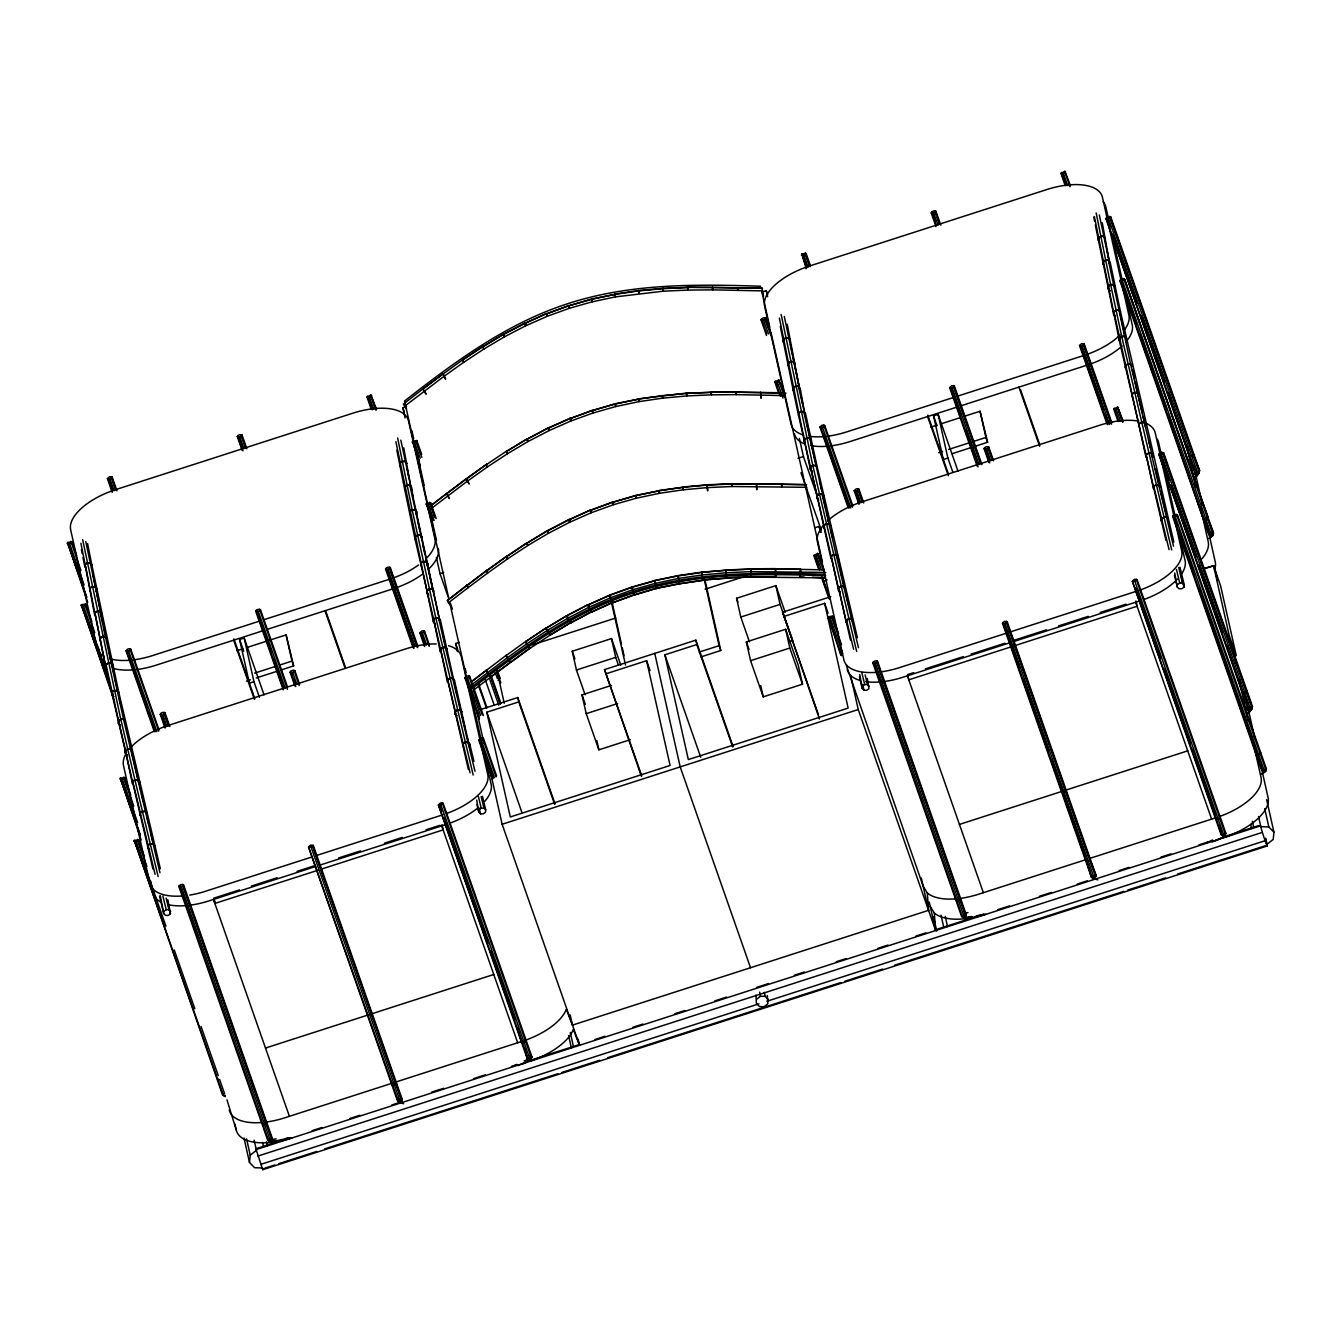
<?xml version="1.0" encoding="UTF-8"?>
<svg xmlns="http://www.w3.org/2000/svg" width="1341" height="1341" viewBox="0 0 1341 1341"><rect width="100%" height="100%" fill="white"/><g stroke="black" fill="none" stroke-linecap="round" stroke-linejoin="round"><path stroke-width="1.5" d="M762.627 294.182L762.124 288.097L687.413 287.309L712.473 287.343L712.725 289.857L762.744 290.88M806.645 490.605L806.142 484.537L731.432 483.732L756.492 483.766L756.743 489.582L756.492 483.766M568.97 305.765L591.498 299.043L592.119 301.826L569.59 308.229L568.97 305.765L591.482 299.361M592.437 410.53L614.983 403.809L615.603 406.591L593.074 412.994L592.437 410.53L614.966 404.127M612.988 502.188L635.517 495.483L636.154 498.249L613.625 504.652L612.988 502.188L635.517 495.784M634.259 594.951L656.788 588.246L634.259 594.951L632.08 586.989L654.609 580.603L655.246 582.614L654.827 580.536L677.892 575.658L679.619 583.721L656.47 588.313L679.619 583.721M656.788 588.548L654.609 580.603M712.473 287.343L712.809 289.857L688.034 290.075L687.296 287.309L662.907 288.399L662.772 290.544L662.756 288.399L638.752 290.578L614.999 294.065L615.62 296.847L663.376 291.181L662.756 288.399M706.925 484.822L706.791 486.967L706.774 484.839L682.77 487.018L683.39 489.783L707.394 487.604L707.679 490.89L706.925 484.822L731.314 483.732L731.935 486.515L707.545 487.604M726.621 578.155L726.001 569.942L750.709 569.12L751.01 577.066L726.302 577.887L740.534 577.267M80.879 543.222L105.771 667.248L152.924 869.018M160.333 868.7L118.813 692.509L91.825 564.93L90.031 563.002L87.249 562.851L85.12 564.595L84.885 567.159L82.958 557.454M411.385 489.783L403.758 447.877M1107.096 250.784L1109.895 264.663L1102.268 222.757M103.056 623.582L85.79 541.63M799.923 390.684L787.251 324.287M1109.895 264.663L1099.318 214.996M101.413 615.77L101.665 613.223L99.871 611.328L97.105 611.178L94.96 612.904L94.725 615.469L85.12 564.595M799.923 390.65L784.301 316.526M805.27 416.045L800.175 388.119L798.381 386.225L795.599 386.074L793.47 387.784L793.235 390.348L798.582 415.727L850.496 640.043M1094.407 216.588L1119.299 340.614L1165.983 540.457M159.981 872.79L123.54 719.329L99.871 611.328L97.105 611.211L94.96 612.921L105.771 667.248L106.04 664.734L108.168 663.057L110.934 663.141L112.711 665.002L113.767 673.4M805.27 416.012L798.381 386.225L795.615 386.091L793.47 387.8L793.235 390.348L780.311 326.517M1173.844 542.082L1120.54 311.984L1118.746 310.106L1115.98 309.955L1113.851 311.682L1113.6 314.213L1115.377 316.107L1113.6 314.213L1095.329 225.003M112.46 667.5L112.711 665.002L110.934 663.141L108.168 663.057L106.023 664.717M779.389 318.102L810.383 469.635L812.16 471.479L810.383 469.635L810.635 467.154L812.78 465.478L815.546 465.578L817.323 467.389L857.435 637.796M262.601 1168.011L254.606 1167.709L249.476 1162.412L250.231 1155.204L246.576 1138.945M755.938 995.072L756.391 1003.37L759.425 1006.504L764.169 1006.689L767.823 1003.806L767.354 995.491M1266.658 799.705L1273.95 832.241L1273.196 839.449L1266.994 844.327L1265.636 838.209M118.611 720.888L118.36 723.369L120.12 725.179L118.36 723.369L118.628 720.922L120.774 719.245L123.54 719.329L125.3 721.123L123.523 719.312L120.757 719.212L118.611 720.888L106.04 664.734M439.178 618.268L440.049 622.073L400.808 440.116M822.67 494.678L823.542 498.483L803.745 411.62L800.963 411.503L798.834 413.196L798.582 415.727L798.834 413.212L800.963 411.503L803.728 411.603M125.501 750.642L125.233 753.089L126.993 754.882L125.233 753.089L125.501 750.658L127.646 748.999L130.395 749.066L132.172 750.859L130.395 749.066L127.646 748.999L125.501 750.642L118.628 720.922M440.032 622.056L409.843 485.291L407.061 485.14L404.932 486.867L404.697 489.448L415.09 539.317L468.395 769.416M823.542 498.466L823.81 496.019L822.033 494.226L819.267 494.108L817.122 495.784L816.87 498.249L818.63 500.076M397.64 1098.832L398.612 1102.218L403.675 1103.744M1097.826 879.813L1092.546 878.59L1091.574 875.204M1094.943 874.198L1095.614 876.662L1091.373 877.165L1002.481 623.314L1004.593 621.419L1007.225 621.788L1096.117 875.623L1094.44 878.791M456.946 694.336L440.301 619.609L438.541 617.815L435.775 617.732L433.629 619.374L433.378 621.838L435.138 623.666L433.378 621.838L395.897 441.692M841.863 576.664L837.907 556.481L836.147 554.721L822.033 494.226L819.284 494.142L817.138 495.801L816.87 498.249L818.63 500.042M1113.851 311.682L1145.985 457.197L1146.253 454.8L1148.399 453.157L1151.165 453.191L1152.925 454.968L1152.64 457.382L1130.564 364.048L1108.353 260.188L1105.571 260.037L1103.442 261.763L1103.207 264.328L1103.442 261.763L1105.571 260.053L1108.353 260.188L1110.147 262.098L1120.54 311.984L1118.746 310.089L1115.98 309.989L1113.835 311.665M454.13 682.468L454.415 680.071L452.655 678.311L445.43 647.569L442.664 647.485L440.519 649.128L440.234 651.575L433.646 619.391L435.775 617.732L438.541 617.782M837.622 558.879L837.907 556.481L836.147 554.738L833.398 554.671L831.236 556.297L830.967 558.711L810.635 467.154M1146.253 454.8L1153.511 488.828L1153.796 486.448L1155.942 484.805L1158.708 484.839L1160.451 486.582L1158.708 484.839L1151.165 453.224L1148.399 453.157L1146.253 454.783M467.489 738.321L469.451 746.401L454.415 680.071L452.655 678.328L449.889 678.228L447.743 679.887L447.475 682.301L440.519 649.145L442.664 647.485L445.413 647.535L447.173 649.329L445.43 647.569M775.567 576.848L775.282 568.618L750.507 568.852L775.567 568.886L775.819 571.4L775.484 576.848L750.876 577.083L825.352 577.87L812.428 577.284M850.999 614.731L852.943 622.811L853.228 620.43L851.468 618.704L843.69 586.386L840.941 586.319L838.779 587.945L838.494 590.342L840.254 592.085L838.494 590.342L831.252 556.314L833.398 554.671L836.147 554.721M469.434 746.384L469.736 744.02L467.975 742.294L452.655 678.328L449.905 678.261L447.743 679.904L470.088 772.835M852.943 622.794L853.228 620.43L851.485 618.721L848.719 618.637L846.573 620.28L846.288 622.66L838.779 587.961L840.941 586.319L843.69 586.352L845.433 588.112L843.69 586.386M167.876 899.761L170.424 913.791L168.262 915.417L165.513 915.367L163.77 913.657L160.283 895.738M482.408 796.286L485.727 809.897L485.442 812.26L483.28 813.903L480.531 813.853L478.787 812.143L476.709 800.057M867.325 678.529L868.934 688.671L866.772 690.313L864.023 690.263L862.28 688.553L859.732 674.523M1179.979 567.293L1184.237 584.793L1183.935 587.157L1181.79 588.783L1179.041 588.733L1177.297 587.023L1174.75 572.993M1265.468 838.594L1267.128 846.003L262.735 1169.687L262.886 1168.816M268.083 1139.381L270.178 1141.979L271.569 1141.325L271.452 1137.822M546.659 313.811L568.752 305.513L569.372 308.296L547.379 316.241L546.659 313.811L568.634 305.865M570.126 418.576L592.219 410.279L592.839 413.062L570.864 421.007L570.126 418.576L592.119 410.631M590.677 510.234L612.77 501.953L613.39 504.736L591.398 512.664L590.677 510.234L612.669 502.288M612.72 602.746L609.853 595.018L631.846 587.073L634.494 594.884L612.502 602.83L609.635 595.102L587.995 604.942L591.264 612.2L612.921 602.36M612.502 602.83L634.595 594.532M962.017 915.735L964.112 918.334L966.408 915.098L877.517 661.247L874.885 660.878L872.756 662.772L961.648 916.624L965.889 916.121L965.386 914.193M87.701 602.36L67.57 542.384L71.794 541.881L76.621 555.643M71.794 541.881L69.682 543.775L67.05 543.407M112.225 492.365L107.414 478.62L109.526 476.709L112.158 477.078L116.969 490.84M107.414 478.62L110.029 478.988L112.158 477.078M114.622 701.946L81.415 604.64L85.64 604.137L91.842 621.822M80.896 605.663L83.528 606.031L85.64 604.137M154.198 731.264L125.987 650.703L128.116 648.809L130.731 649.178L158.959 729.739M242.084 450.274L237.273 436.529L239.385 434.618L242.017 434.987L246.828 448.749M130.731 649.178L128.619 651.072L125.987 650.703M237.273 436.529L239.888 436.898L242.017 434.987M141.207 840.053L120.388 778.098L124.629 777.596L130.815 795.28M119.885 779.121L122.5 779.49L124.629 777.596M165.06 728.079L160.233 714.334L162.362 712.423L164.993 712.792L169.804 726.554M160.233 714.334L162.864 714.703L164.993 712.792M225.254 1095.597L222.623 1095.228L134.251 840.354L138.475 839.852L143.99 855.558M133.731 841.377L136.363 841.746L138.475 839.852M283.236 689.844L255.712 611.245L257.824 609.334L260.456 609.702L287.292 686.341M371.122 408.854L366.981 397.053L370.854 394.941L376.553 409.29M260.456 609.702L258.344 611.613L255.712 611.245M366.981 397.053L369.613 397.422L371.725 395.528M178.822 886.418L180.934 884.524L183.566 884.892L272.458 1138.727L270.346 1140.638L267.714 1140.269L178.822 886.418L181.437 886.787L183.566 884.892M294.919 685.989L290.092 672.243L292.221 670.332L294.836 670.701L299.663 684.463M294.836 670.701L292.724 672.612L290.092 672.243M420.336 465.679L412.592 441.072L416.816 440.569L421.644 454.331M412.073 442.094L414.704 442.463L416.816 440.569M413.095 647.753L385.571 569.137L387.683 567.243L390.315 567.612L417.839 646.211M385.571 569.137L388.186 569.506L390.315 567.612M432.12 522.035L426.438 503.328L430.679 502.825L436.177 518.531M425.918 504.35L428.55 504.719L430.679 502.825M308.531 846.959L310.659 845.048L313.291 845.417L402.183 1099.268L400.054 1101.162L397.439 1100.793L308.531 846.959L398.311 1101.38M309.419 847.529L313.291 845.417M424.628 646.53L419.817 632.768L421.929 630.873L424.561 631.242L429.371 645.004M424.561 631.242L422.449 633.136L419.817 632.768M217.51 1078.13L217.879 1079.74L219.622 1079.522L224.634 1093.803M222.623 1095.228L223.142 1094.189M479.357 719.078L464.908 677.808L467.02 675.914L469.652 676.283L483.414 715.591M469.652 676.283L467.523 678.177L464.908 677.808M262.601 1123.171L262.953 1124.781L264.713 1124.563L266.323 1123.691L265.954 1122.082M267.714 1140.269L268.234 1139.23M497.343 670.483L500.092 678.345L497.964 680.239M438.39 804.851L440.519 802.957L443.133 803.326L532.042 1057.177L529.913 1059.072L527.281 1058.703L438.39 804.851L528.17 1059.289M443.133 803.326L439.261 805.438M492.516 779.372L478.754 740.064L480.866 738.17L483.498 738.539L496.572 775.869M483.498 738.539L481.385 740.433L478.754 740.064M766.499 335.485L761.001 319.778L763.113 317.867L765.745 318.236L771.243 333.959M761.001 319.778L763.616 320.147L765.745 318.236M806.176 268.736L801.868 253.952L806.092 253.449L810.232 265.233M801.348 254.974L803.98 255.343L806.092 253.449M392.326 1083.712L391.807 1084.735L394.438 1085.104L396.55 1083.193M778.97 393.818L774.847 382.017L778.719 379.905L785.088 396.215M779.59 380.492L777.478 382.386L774.847 382.017M848.149 507.636L819.938 427.058L822.05 425.164L824.681 425.533L852.893 506.11M936.035 226.646L931.207 212.884L933.336 210.99L935.951 211.358L940.779 225.104M824.681 425.533L822.553 427.427L819.938 427.058M931.207 212.884L933.839 213.253L935.951 211.358M527.281 1058.703L524.683 1048.746M818.647 569.238L813.819 555.492L817.692 553.38L824.078 569.674M813.819 555.492L816.451 555.861L818.563 553.95M858.994 504.451L854.183 490.689L856.296 488.795L858.927 489.163L863.755 502.909M854.183 490.689L856.815 491.057L858.927 489.163M840.74 655.079L828.185 616.709L832.426 616.206L838.611 633.891M827.665 617.732L830.297 618.1L832.426 616.206M977.17 466.199L949.646 387.599L951.775 385.705L954.406 386.074L981.93 464.673M949.646 387.599L952.278 387.968L954.406 386.074M1065.056 185.209L1060.932 173.425L1064.804 171.313L1070.487 185.645M1065.676 171.883L1063.564 173.794L1060.932 173.425M872.756 662.772L875.388 663.141L877.517 661.247M988.853 462.36L984.043 448.598L986.155 446.704L988.786 447.073L993.597 460.818M984.043 448.598L986.674 448.967L988.786 447.073M1106.023 218.466L1108.135 216.555L1110.767 216.924L1199.659 470.775L1197.547 472.669L1194.915 472.3L1106.023 218.466L1195.786 472.887M1106.895 219.036L1110.767 216.924M1107.029 424.108L1079.505 345.509L1081.634 343.598L1084.249 343.983L1111.79 422.583M1079.505 345.509L1082.137 345.877L1084.249 343.983M1124.613 279.179L1213.002 534.053L1211.392 534.925L1208.761 534.556L1119.869 280.705L1121.981 278.811L1124.613 279.179L1213.504 533.031L1212.901 535.478L1209.649 538.026M1117.891 420.923L1113.751 409.139L1117.623 407.027L1123.322 421.359M1002.481 623.314L1005.113 623.682L1007.225 621.788M1113.751 409.139L1116.382 409.508L1118.511 407.597M1158.842 454.18L1160.971 452.269L1163.602 452.638L1252.494 706.489L1248.622 708.601L1158.842 454.18L1247.733 708.014M1159.714 454.75L1163.602 452.638M956.552 899.526L956.904 901.135L958.664 900.934L960.776 899.023L959.905 898.453M1189.802 455.219L1190.154 456.812L1194.026 454.7L1193.155 454.13L1199.659 470.775M961.648 916.624L962.168 915.601M1132.34 581.223L1134.452 579.329L1137.084 579.698L1225.976 833.532L1223.864 835.443L1221.232 835.057L1132.34 581.223L1222.104 835.644M1137.084 579.698L1133.212 581.793M1176.577 514.324L1265.82 769.768L1261.596 770.27L1172.688 516.419L1174.817 514.525L1177.448 514.894L1266.34 768.745L1265.736 771.192L1262.484 773.74M1194.915 472.3L1167.776 392.326M1177.448 514.894L1175.319 516.788L1172.688 516.419M1091.373 877.165L1086.26 860.067L1085.741 861.09L1089.982 860.587L1089.63 858.978L1096.117 875.623M1246.862 690.431L1244.75 692.325L1242.118 691.956L1226.797 645.725M1261.596 770.27L1262.099 769.248M524.884 323.399L546.541 313.559L524.884 323.399L525.706 325.796L547.162 316.325L546.34 313.928M570.026 418.308L570.646 421.091L549.19 430.545L548.57 427.779L570.026 418.308L571.115 420.169L570.243 418.224M568.919 519.822L590.56 509.982L568.919 519.822L569.724 522.219L591.18 512.765L590.375 510.368M591.264 612.2L611.127 603.148M521.766 1064.436L531.019 1060.027L531.472 1056.674L529.98 1055.568M1215.7 840.79L1224.97 836.398L1225.423 833.029M524.884 323.097L525.521 325.88L504.551 336.759L503.931 333.993L524.884 323.097L526.175 324.857L525.085 323.013M527.13 439.178L548.368 427.863L527.13 439.178L528.036 441.524L548.989 430.645L548.1 428.282M568.919 519.537L569.539 522.32L548.586 533.198L547.966 530.416L568.919 519.537L570.21 521.297L569.104 519.436M570.495 622.995L591.733 611.68L570.495 622.995L567.042 615.536L587.995 604.657L589.286 606.417L588.179 604.556M566.757 615.955L587.995 604.657M1194.295 474.513L1196.742 471.261L1199.206 473.021L1195.535 477.899M1195.82 475.636L1198.251 472.384M1195.367 477.664L1199.038 472.786L1197.831 471.814M1245.923 709.272L1248.37 706.02L1252.041 708.735L1248.37 713.613M1247.13 710.227L1249.561 706.975M1247.415 712.976L1251.086 708.098M1248.203 713.378L1252.041 708.735M482.911 346.699L503.763 334.077L482.911 346.699L483.883 349.029L463.634 362.372L462.997 359.589L483.129 346.33L462.611 360.075M506.395 451.464L527.248 438.842L506.395 451.464L507.367 453.794L487.101 467.137L486.481 464.355M526.946 543.139L547.798 530.516L526.946 543.139L527.901 545.452L548.419 533.282L547.446 530.969M546.022 628.259L566.874 615.636L546.022 628.259L550.162 635.064L571.015 622.442L550.162 635.064M506.63 556.515L527.147 542.753L506.63 556.515L507.652 558.795L527.784 545.536L526.762 543.256M525.706 641.635L546.24 627.873L525.706 641.635L526.728 643.915L530.164 648.239L550.296 634.98L545.837 628.376M406.524 408.938L403.373 404.11L423.37 388.555L443.016 373.821L445.648 379.218L443.083 373.77M466.115 479.055L486.381 464.422L466.115 479.055L469.132 483.984L466.5 478.586L432.221 504.568M486.666 570.73L506.932 556.079L486.666 570.73L487.722 572.976L507.552 558.862L506.496 556.599M471.831 681.362L486.465 670.098L487.101 672.88L490.907 676.92L530.701 647.653L510.435 662.286L506.814 658.096L506.177 655.313M422.935 389.074L426.036 393.936L422.935 389.074L442.547 374.357M446.369 493.857L449.503 498.684L446.888 493.287L431.735 505.121M466.953 585.497L487.051 570.243L466.953 585.497L468.043 587.727L448.497 602.763L450.542 605.361M486.029 670.617L506.127 655.363L508.759 660.778L510.971 661.7L490.907 676.92L487.118 672.847L486.498 670.081M490.89 676.954L473.507 690.129M447.408 600.533L467.389 584.978L447.408 600.533L448.497 602.763M85.12 564.578L87.249 562.851L90.031 563.002L91.825 564.93L87.584 543.558M412.106 509.664L409.977 511.374L409.726 513.938L409.977 511.39L412.123 509.681L414.889 509.815L416.665 511.709L416.431 514.274L416.665 511.709L414.889 509.798L412.106 509.664L397.64 438.021M1110.03 290.712L1108.236 288.835L1108.487 286.287L1110.633 284.577L1113.399 284.711L1115.176 286.588L1113.399 284.711L1110.616 284.56L1108.487 286.27L1108.236 288.835L1110.03 290.729M1121.696 336.39L1119.551 338.083L1119.299 340.614L1119.551 338.116L1121.696 336.423L1124.462 336.524L1126.239 338.368L1125.987 340.899L1126.239 338.368L1124.462 336.507L1121.696 336.39L1110.633 284.577M810.635 467.121L812.78 465.444L815.546 465.545L817.323 467.389L805.522 413.497L803.745 411.62M250.231 1155.204L256.416 1150.327L254.136 1140.168M756.844 999.129L760.498 996.246L765.242 996.413L768.276 999.548M1209.632 536.584L1212.901 534.036L1211.845 532.444M1208.627 538.479L1212.901 535.478M1261.445 774.193L1265.736 771.192M140.52 789.916L139.397 781.585L137.637 779.842L134.871 779.741L132.725 781.401L132.457 783.831L125.501 750.658M404.479 406.34L443.636 376.603M431.215 508.591L467.121 481.352M131.887 753.273L139.112 784.016L139.397 781.585L137.637 779.825L134.888 779.775L132.742 781.434L155.087 874.366M142.414 811.406L140.269 813.048L139.984 815.445L140.269 813.065L142.431 811.422L145.18 811.489L146.923 813.216L145.18 811.473L142.414 811.406L134.888 779.775M471.361 681.899L485.995 670.651M470.825 685.385L506.747 658.146M469.099 689.106C519.285 649.932 571.719 611.11 633.086 591.549C695.007 571.45 760.9 572.238 825.218 574.334M472.87 687.983C522.001 649.647 573.579 612.099 633.606 592.94C695.526 572.842 761.42 573.63 825.721 575.725M1153.796 486.414L1155.942 484.772L1158.708 484.855L1173.509 546.156M164.055 911.293L166.217 909.667L168.966 909.718L170.709 911.427M479.072 809.78L481.218 808.137L483.984 808.187L485.727 809.897M862.565 686.19L864.727 684.547L867.476 684.597L869.219 686.307M1177.582 584.659L1179.728 583.033L1182.494 583.084L1184.237 584.793M446.419 493.823L466.031 479.123M442.647 374.29L462.913 359.656L463.533 362.439L443.703 376.553M467.188 481.318L487.018 467.204L485.945 464.941M505.741 655.85L526.007 641.199L526.627 643.982L530.265 648.172M506.814 658.096L526.627 643.982M486.079 464.841L506.613 451.096L507.233 453.878L527.868 441.625L526.896 439.295M526.728 643.915L546.86 630.656M546.994 630.572L567.494 618.402L566.522 616.089M1119.869 280.705L1124.093 280.202M503.663 334.412L524.616 323.533M547.681 530.835L568.634 519.956M567.662 618.318L588.615 607.423L587.71 605.076M513.033 1066.246L516.738 1064.486M524.147 1060.966L527.851 1059.206L531.019 1060.027M518.229 1065.592L529.343 1060.312M1206.984 842.617L1212.532 839.969M1212.18 841.964L1224.97 836.398M548.368 428.148L569.824 418.694M587.995 604.942L609.451 595.488M588.816 607.339L610.272 597.885M609.753 595.354L631.745 587.408M610.49 597.784L632.466 589.856M405.116 417.923L402.853 407.798L406.507 406.625M767.639 294.634L766.264 290.679L762.61 291.869L763.582 296.227M259.517 621.118L152.69 655.548A52.819 24.473 -19.3 0 1 133.077 659.906M263.473 619.844L390.08 579.044M953.468 397.489L846.624 431.919A52.819 24.473 -19.3 0 1 827.028 436.278M957.424 396.215L1084.031 355.399M262.886 630.756L156.059 665.186A52.819 24.473 -19.3 0 1 136.464 669.561M266.842 629.482L393.466 588.682M429.723 513.385L448.95 599.192L440.032 573.68L443.687 572.506M797.962 458.32L803.443 456.56L799.353 438.356M956.837 407.128L850.01 441.558A52.819 24.473 -19.3 0 1 830.397 445.916M960.793 405.854L1087.4 365.037M244.163 638.014L253.952 681.664L249.376 683.139L239.603 639.489L244.163 638.014L264.076 694.906M938.097 414.386L947.886 458.035L943.326 459.494L933.537 415.844L938.097 414.386L958.027 471.261M236.938 650.737L242.838 648.843M246.761 647.569L286.102 634.896L293.662 665.907L281.861 669.712M930.872 427.109L936.772 425.198M940.712 423.94L960.374 417.604M964.313 416.33L980.036 411.251L987.596 442.262L952.194 453.677M254.606 673.132L276.229 666.159M280.168 664.885L291.969 661.096L286.102 634.896M938.717 452.655L942.639 451.397M948.54 449.486L985.92 437.451L980.036 411.251M246.459 681.111L250.398 679.853M256.299 677.943L277.922 670.986M457.482 651.575L455.689 643.512L459.343 642.339M815.445 527.583L819.1 526.393L821.161 532.31M532.377 644.87L615.737 618.017M705.064 589.219L746.753 575.792M585.095 694.739L576.446 670.014L572.238 651.24L611.496 638.584L620.816 665.22M749.451 641.786L740.785 617.044L736.595 598.27L775.852 585.615L785.172 612.25M827.179 579.966L823.525 581.139L822.62 577.099M576.446 670.014L615.703 657.358L611.496 638.584M740.785 617.044L780.06 604.389L775.852 585.615M480.614 709.523L517.794 697.538L555.023 803.862M641.367 776.338L604.54 669.595L695.845 640.16L733.074 746.484M819.418 718.96L782.591 612.217L830.867 596.644M605.512 673.953L646.597 660.711L670.081 765.476L510.284 816.971L486.817 712.205L518.766 701.913L517.794 697.538M783.563 616.575L824.648 603.333L848.132 708.098L688.335 759.593L664.868 654.827L696.817 644.535L695.845 640.16M699.248 652.078L719.094 645.675L704.193 579.195M630.287 739.696L598.874 749.82L586.218 713.663L582.011 694.889L611.462 685.402M746.367 641.92L785.625 629.281L798.297 665.421L802.505 684.195L763.23 696.851L750.574 660.694L746.367 641.92L749.032 649.53M700.924 656.906L720.771 650.502L704.98 579.982M788.793 641.803L792.715 640.545L780.06 604.389M586.218 713.663L617.631 703.539M750.574 660.694L789.832 648.038L785.625 629.281M1203.916 568.869L1213.588 565.751L1220.612 585.833L1236.268 655.682L1229.228 635.6L1213.588 565.751L1203.866 568.534M312.352 856.832L205.508 891.262A52.819 24.473 -19.3 0 1 189.735 895.101M316.308 855.558L442.916 814.758M1136.866 591.113L899.459 667.634A52.819 24.473 -19.3 0 1 879.847 671.992M239.486 889.904L213.688 898.219L215.063 902.124M251.404 886.066L277.201 877.735M297.065 871.348L314.917 865.582M338.737 857.905L360.578 850.881M384.398 843.204L402.266 837.438M426.086 829.761L439.982 825.285M913.59 672.662L907.639 674.573L908.812 679.82L1137.084 606.249L1135.911 601.003M925.491 668.824L963.207 656.671M971.152 654.106L1004.895 643.227M1012.841 640.663L1046.583 629.801M1058.485 625.962L1088.272 616.357M1100.173 612.519L1125.971 604.204M315.722 866.47L208.894 900.901A52.819 24.473 -19.3 0 1 189.282 905.276M319.678 865.196L446.285 824.397M1009.672 642.842L902.828 677.272A52.819 24.473 -19.3 0 1 883.233 681.63M1013.628 641.568L1140.236 600.768M318.085 870.192L214.862 903.448L214.074 899.962M322.058 868.901L443.133 829.878L441.96 824.648M578.155 1039.191L579.496 1045.192L502.137 824.279L858.24 709.523L850.512 675.059M265.501 1048.042L493.773 974.488M959.435 824.413L1187.707 750.843M522.252 1041.287L284.845 1117.791A52.819 24.473 -19.3 0 1 265.25 1122.166M524.197 1040.65A52.819 24.473 -19.3 0 0 566.288 1009.304L572.473 1025.111L928.575 910.338L927.302 892.955L923.195 886.334L846.322 665.387M1085.623 859.732L978.796 894.162A52.819 24.473 -19.3 0 1 927.302 892.955M1089.579 858.458L1216.186 817.658M256.299 1148.65L288.181 1138.375M312.101 1130.664L322.058 1127.463M349.967 1118.461L359.924 1115.259M391.807 1104.984L401.78 1101.766M431.668 1092.127L443.62 1088.272M473.524 1078.65L485.476 1074.795M511.374 1066.447L517.358 1064.519M531.304 1060.027L579.144 1044.605M595.086 1039.476L605.042 1036.258M632.952 1027.273L642.909 1024.055M674.791 1013.779L684.765 1010.561M714.652 1000.939L726.604 997.084M756.492 987.445L768.46 983.59M794.358 975.242L804.332 972.041M836.214 961.765L846.171 958.547M878.07 948.271L888.027 945.053M915.92 936.068L925.893 932.867M935.85 929.648L983.691 914.227M997.637 909.734L1009.589 905.879M1039.476 896.257L1051.445 892.402M1077.343 884.054L1087.316 880.836M1119.199 870.56L1129.156 867.342M1161.055 857.067L1171.011 853.865M1198.904 844.88L1208.878 841.662M1226.814 835.879L1258.696 825.603M257.958 1156.059L1262.35 832.375L1260.523 825.838L256.131 1149.539L262.735 1169.687M260.69 1164.407L758.905 1003.856M766.868 1001.274L1265.083 840.723L1267.128 846.003M264.881 1168.162L274.855 1164.96M278.827 1163.67L316.694 1151.466M324.673 1148.902L557.822 1073.755M561.812 1072.482L599.678 1060.278M607.657 1057.697L840.807 982.567M844.796 981.277L882.663 969.074M894.615 965.218L1123.792 891.363M1127.781 890.072L1165.647 877.869M1177.599 874.03L1265.284 845.769M632.064 587.308L654.592 580.904M632.701 589.772L655.229 583.369M591.817 299.278L614.865 294.4L615.402 296.881L592.353 301.775L591.733 298.993L614.865 294.4M615.284 404.043L638.35 399.165L638.886 401.646L615.837 406.524L615.201 403.758L638.35 399.165M635.835 495.717L658.884 490.823L659.437 493.304L636.372 498.198L635.751 495.416L658.884 490.823M654.827 580.536L677.976 575.943M654.911 580.837L655.447 583.318L678.512 578.424M963.944 913.389L967.984 912.567M965.503 917.697L971.571 916.473M964.112 918.334L972.191 916.691M976.231 915.886L984.311 914.244M272.089 1139.615L276.129 1138.794M271.569 1141.325L275.609 1140.521M285.7 1138.475L289.757 1137.654M270.178 1141.979L288.349 1138.291M615.167 294.333L638.718 290.88L639.171 293.377L638.718 290.88M638.651 399.098L662.203 395.645L662.655 398.143L686.843 395.947L686.223 393.164L638.484 398.83L639.104 401.613L662.655 398.143L662.203 395.645M659.202 490.772L682.753 487.303L683.206 489.817L659.638 493.27L659.018 490.488L682.753 487.303M702.768 580.318L701.661 572.154L678.093 575.607L679.401 583.771L702.952 580.301L701.846 572.138L726.101 570.227L726.772 578.139L702.516 580.05M678.278 575.892L701.829 572.423M678.73 578.39L702.282 574.937M497.461 677.976L500.092 678.345M399.551 1098.899L402.183 1099.268M225.338 1096.703L223.964 1095.513M638.986 290.846L663.007 288.667M662.471 395.612L686.475 393.433M683.022 487.286L707.025 485.107L707.394 487.604M702.097 572.389L726.101 570.227M702.466 574.903L726.47 572.724M706.523 579.698L726.772 578.139M663.225 288.65L687.615 287.577L687.916 290.092L663.527 291.165L662.907 288.399M686.693 393.416L711.082 392.326L711.4 394.841L687.011 395.93L686.391 393.148L711.082 392.326M707.243 485.09L731.633 484M726.319 570.21L750.709 569.12M726.638 572.724L751.01 571.635M744.59 577.083L751.01 577.066L750.876 569.12M779.356 392.695L710.898 392.058L735.941 392.092L736.209 394.623L784.133 395.578M751.144 571.635L825.838 572.423M712.574 287.343L762.526 288.365M735.941 392.092L786.01 393.131M756.609 483.766L806.561 484.788M775.685 568.886L800.577 569.255L799.923 576.948L804.097 577.049M760.649 286.236C696.331 284.141 630.438 283.353 568.517 303.452C507.149 323.013 454.716 361.835 404.546 401.009L413.246 439.831M806.762 487.303L732.069 486.515L731.8 484M823.558 569.858L775.567 568.886M1273.95 832.241L1268.821 826.944L1260.808 826.643L1258.528 816.485M398.612 1102.218L401.982 1101.229L401.009 1097.843M1211.878 535.931L1209.381 533.55M1264.714 771.645L1262.199 769.265M800.627 569.255L799.99 576.948M1213.504 533.031L1207.638 518.162M1251.622 705.919L1252.494 706.489M1259.836 752.1L1260.708 752.67L1258.596 754.581L1255.964 754.195L1256.483 753.173L1259.601 762.107M1265.468 768.158L1266.34 768.745M1219.472 816.887L1219.841 818.496L1215.6 818.999M1225.104 832.962L1225.976 833.532M525.538 1040.532L525.89 1042.141L521.666 1042.644L517.358 1027.86M531.153 1056.591L532.042 1057.177M1223.277 836.683L1221.366 833.716M570.663 622.894L567.494 618.402M591.448 612.099L588.615 607.423M930.218 906.415L934.342 913.053L935.599 930.419L858.24 709.523M702.952 580.301L679.401 583.771M466.919 585.531L468.009 587.76L487.671 573.026L486.582 570.797M482.726 346.816L483.749 349.113L504.384 336.859L503.428 334.546M579.496 1045.192L573.328 1029.385A52.819 24.473 -19.3 0 1 529.276 1061.368M1109.895 216.354L1192.467 452.168M1110.247 217.963L1199.139 471.797M1108.638 218.834L1197.547 472.669M1106.526 217.426L1109.979 227.266M1112.728 235.111L1136.816 303.904M1140.94 315.688L1164.34 382.503M1123.741 278.593L1207.889 516.955L1205.76 518.85L1203.128 518.481L1167.86 415.274M1122.501 281.074L1211.392 534.925M1120.389 279.682L1136.213 324.874M1139.649 334.714L1165.798 409.374M1204.268 519.252L1208.66 531.74M1120.741 281.292L1209.632 535.126M1064.804 171.313L1069.984 186.667M1163.401 454.029L1245.99 689.844M1246.61 691.638L1250.985 704.126M1163.083 453.677L1251.974 707.512M1063.564 173.794L1067.687 185.578M1161.474 454.549L1250.365 708.383M1061.452 172.386L1065.575 184.186M1061.804 173.995L1065.927 185.796M1160.049 455.119L1169 480.665M1170.375 484.587L1195.837 557.303M1198.586 565.164L1221.986 631.98M1243.258 692.71L1247.633 705.215M1175.319 516.788L1264.211 770.639M1173.207 515.397L1176.66 525.219M1178.722 531.12L1193.859 574.35M1198.67 588.112L1255.796 751.211M1173.576 517.006L1262.468 770.84M1117.623 407.027L1122.451 420.789M1117.992 408.636L1122.803 422.381M1116.382 409.508L1120.523 421.292M1114.27 408.1L1118.763 421.51M1084.064 345.358L1111.588 423.974M1083.746 345.006L1111.27 423.605M1082.137 345.877L1109.661 424.477M1080.712 346.447L1102.738 409.323M1104.8 415.224L1106.861 421.124M1080.377 346.079L1107.917 424.695M1136.213 579.111L1225.473 834.555M1134.972 581.592L1223.864 835.443M1135.609 588.062L1160.384 658.8M1163.82 668.623L1189.97 743.3M1192.032 749.2L1215.432 816.015M1218.617 825.117L1221.115 832.258M1135.676 602.226L1211.627 819.116M1020.518 389.762L1039.845 444.977M1018.925 387.113L1039.644 446.268M935.079 210.772L939.907 224.534M935.448 212.381L939.572 224.165M933.839 213.253L937.962 225.037M931.727 211.861L935.163 221.684M932.079 213.454L936.219 225.254M985.92 437.451L987.596 442.262M987.915 446.486L992.726 460.248M988.267 448.095L992.407 459.879M986.674 448.967L990.798 460.751M984.562 447.576L988.686 459.36M984.914 449.185L989.725 462.93M953.518 385.487L980.355 462.125M953.887 387.096L980.724 463.735M952.278 387.968L979.114 464.606M950.853 388.538L960.491 416.045M965.302 429.807L977.002 463.215M950.534 388.169L978.058 466.785M1006.353 621.201L1088.926 857.016M1006.705 622.811L1095.614 876.662M933.537 415.844L936.973 425.65M947.886 458.035L952.697 471.764M1005.113 623.682L1094.005 877.534M1003.001 622.291L1018.825 667.483M1022.948 679.284L1047.723 750.021M1051.16 759.844L1085.573 858.106M1003.353 623.9L1092.245 877.735M927.821 415.241L948.54 474.396M927.62 416.548L948.338 475.686M805.22 252.862L810.048 266.624M805.589 254.472L809.713 266.256M803.98 255.343L808.103 267.144M801.868 253.952L806.679 267.697M858.056 488.577L862.179 500.377M858.408 490.186L862.548 501.97M856.815 491.057L860.939 502.858M855.39 491.627L858.827 501.45M855.055 491.275L859.179 503.059M823.81 424.946L852.373 507.133M822.553 427.427L850.781 508.004M823.206 433.897L847.981 504.635M820.809 427.645L849.021 508.205M907.404 675.797L983.355 892.687M764.873 317.666L768.309 327.489M765.225 319.275L770.74 334.982M763.616 320.147L768.443 333.892M761.504 318.739L766.683 334.11M778.719 379.905L784.586 397.238M876.628 660.677L965.537 914.512M876.997 662.27L965.889 916.121M777.478 382.386L782.976 398.109M803.443 456.56L817.256 496.002M875.388 663.141L964.28 916.993M775.366 380.995L777.428 386.895M775.718 382.604L780.529 396.349M873.276 661.75L962.536 917.194M800.963 472.719L821.279 530.013M817.692 553.38L821.832 565.164M818.06 554.99L823.558 570.713M816.451 555.861L821.262 569.607M815.026 556.431L818.463 566.254M823.29 579.999L829.744 598.874M814.691 556.062L819.519 569.824M822.268 577.686L829.157 597.332M821.396 577.099L828.956 598.723M832.241 617.598L835.678 627.42M831.906 617.229L841.545 644.753M830.297 618.1L842.684 653.486M824.648 603.333L828.101 613.172M828.185 616.709L841.628 655.648M782.591 612.217L818.446 714.585M789.832 648.038L802.505 684.195M736.595 598.27L737.919 602.075M719.094 645.675L720.771 650.502M696.817 644.535L732.672 746.92M664.868 654.827L700.723 757.212M646.597 660.711L650.05 670.55M750.524 967.733L680.189 766.901L654.76 653.402M615.703 657.358L618.369 664.968M604.54 669.595L641.769 775.903M572.238 651.24L574.903 658.85M582.011 694.889L585.346 704.411M518.766 701.913L554.621 804.298M416.632 441.96L420.756 453.744M497.159 671.875L499.221 677.775M416.313 441.591L421.812 457.315M496.824 671.506L500.83 682.938M402.853 407.798L404.228 411.737M414.704 442.463L420.202 458.186M495.215 672.394L497.276 678.278M412.592 441.072L416.716 452.856M412.944 442.681L419.146 460.365M491.225 675.747L500.864 703.254M429.79 502.238L434.618 516M491.041 677.138L499.992 702.684M430.159 503.847L434.97 517.592M490.018 674.808L500.344 704.293M428.55 504.719L434.065 520.442M489.8 679.619L498.751 705.165M426.438 503.328L432.64 521.012M426.79 504.92L432.305 520.643M485.308 679.77L494.293 705.4M450.392 603.249L452.453 609.166M478.703 684.094L486.984 707.746M478.184 684.547L486.465 708.199M486.817 712.205L521.967 812.629M370.854 394.941L375.681 408.703M371.222 396.55L376.033 410.312M468.78 675.713L482.207 714.652M475.418 695.51L480.246 709.322M369.613 397.422L373.737 409.223M455.689 643.512L457.75 649.43M467.523 678.177L480.614 715.524M367.501 396.031L372.312 409.793M367.853 397.64L371.993 409.424M465.411 676.786L474.362 702.332M465.78 678.395L478.854 715.725M479.458 718.659L476.709 710.78L483.967 743.216M482.626 737.952L496.053 776.892M481.385 740.433L494.46 777.763M479.961 741.003L493.035 778.333M479.625 740.634L492.7 777.981M423.689 630.656L429.187 646.379M422.449 633.136L426.572 644.937M421.024 633.706L424.46 643.529M420.688 633.354L424.812 645.138M389.443 567.042L417.654 647.602M389.795 568.634L417.319 647.25M388.186 569.506L415.039 646.161M386.074 568.115L413.615 646.714M386.443 569.724L413.967 648.323M442.262 802.756L531.522 1058.2M441.021 805.237L529.913 1059.072M439.597 805.79L441.658 811.691M443.72 817.591L487.772 943.36M490.521 951.222L514.609 1019.998M441.725 825.872L517.676 1042.762M325.88 611.429L345.207 666.645M324.975 610.758L345.006 667.935M241.833 436.378L245.956 448.162M241.497 436.026L245.621 447.81M239.888 436.898L244.028 448.682M237.776 435.49L241.916 447.291M238.145 437.099L242.956 450.861M291.969 661.096L293.662 665.907M293.964 670.131L299.144 685.486M292.724 672.612L296.847 684.396M290.611 671.204L291.986 675.143M293.361 679.066L295.422 684.966M290.963 672.813L295.791 686.575M259.584 609.132L287.46 689.341M258.344 611.613L285.18 688.251M256.215 610.205L271.368 653.436M273.43 659.336L283.756 688.821M256.584 611.814L283.42 688.453M313.09 846.808L395.679 1082.623M396.299 1084.4L401.311 1098.681M312.771 846.456L401.663 1100.291M239.603 639.489L243.71 651.257M253.952 681.664L259.433 697.354M311.162 847.328L400.054 1101.162M233.887 638.886L254.874 698.829M233.669 640.177L254.388 699.332M111.286 476.508L115.41 488.292M111.638 478.117L115.762 489.901M110.029 478.988L114.169 490.772M108.604 479.558L112.057 489.381M108.286 479.19L112.409 490.99M164.105 712.222L168.932 725.984M164.474 713.831L168.597 725.615M162.864 714.703L166.988 726.487M160.752 713.295L165.563 727.057M161.121 714.904L165.245 726.705M129.859 648.591L158.758 731.13M128.619 651.072L156.83 731.633M127.194 651.642L147.141 708.635M148.533 712.557L154.718 730.242M126.859 651.273L155.07 731.851M213.454 899.442L289.405 1116.332M70.922 541.295L80.913 570.411M69.682 543.775L84.131 585.045M68.257 544.345L86.83 597.415M67.922 543.993L86.511 597.047M85.137 605.16L94.758 632.667M182.694 884.306L270.966 1136.363M183.047 885.915L271.938 1139.766M83.528 606.031L106.928 672.847M181.437 886.787L270.346 1140.638M81.415 604.64L83.477 610.524M88.305 624.286L113.063 695.024M81.767 606.233L113.432 696.633M179.325 885.395L268.586 1140.839M123.758 777.026L127.881 788.81M124.11 778.618L133.748 806.142M122.5 779.49L137.654 822.72M120.388 778.098L140.352 835.091M120.757 779.708L140.017 834.722M137.603 839.265L142.414 853.027M137.955 840.874L146.907 866.42M136.363 841.746L165.949 926.245M174.213 949.83L194.847 1008.784M201.049 1026.468L218.248 1075.599M226.964 1099.821L236.284 1130.061A52.819 24.473 -19.3 0 0 291.885 1137.889M134.251 840.354L223.494 1095.798M1262.35 832.375L1265.083 840.723M1180.633 573.546L1183.935 587.157M1178.705 567.528L1182.494 583.084M1176.426 569.422L1179.728 583.033M1174.448 575.356L1177.297 587.023M865.113 674.875L867.476 684.597M861.877 672.88L864.727 684.547M862.598 684.43L864.023 690.263M859.447 676.887L862.28 688.553M481.134 796.52L483.984 808.187M478.385 796.47L481.218 808.137M479.106 808.02L480.531 813.853M476.893 804.365L478.787 812.143M168.53 906.013L170.424 913.791M166.133 898.051L168.966 909.718M162.898 896.039L166.217 909.667M159.512 896.157L163.77 913.657M1171.682 549.961L1121.696 336.423M1169.067 549.659L1153.796 486.448M858.491 647.669L851.485 618.721L848.719 618.654L846.573 620.296L853.597 649.245M856.681 651.475L812.78 465.478M473.943 761.386L469.736 744.02L467.975 742.311L465.226 742.227L463.064 743.869L462.796 746.25L463.081 743.886L465.226 742.244L467.975 742.311L474.999 771.259M473.189 775.064L435.775 617.732L412.123 509.681M158.171 876.595L142.431 811.422M1160.652 490.99L1166.486 515.229M845.635 592.504L848.568 604.623M462.142 716.094L465.059 728.213M146.638 815.596L148.6 823.676M151.03 833.784L153.947 845.903M1155.456 469.216L1159.697 487.001M842.802 580.619L844.696 588.531M836.147 554.738L843.69 586.352M459.309 704.209L461.187 712.121M141.476 793.872L143.353 801.784M1148.583 440.099L1150.377 447.777M830.85 530.081L832.66 537.775M134.871 779.741L120.774 719.245M1139.012 398.931L1142.214 412.793M1143.135 416.766L1145.415 426.673M823.994 500.444L825.821 508.373M826.743 512.329L828.57 520.258M443.251 635.919L445.078 643.848M438.541 617.815L445.413 647.535M129.608 743.383L131.435 751.312M527.415 1057.362L527.851 1059.206M1132.508 370.25L1134.235 377.894M1135.089 381.699L1138.559 396.97M820.089 483.229L821.815 490.856M118.544 694.973L120.707 704.511M120.757 719.212L82.622 539.551M1193.825 466.316L1202.475 504.937M1208.409 531.354L1215.231 561.829A52.819 24.473 -19.3 0 1 1214.443 570.042M1246.208 700.002L1254.858 738.606M1260.775 765.024L1268.066 797.543A52.819 24.473 -19.3 0 1 1223.227 837.739M1214.225 565.785L1217.427 580.033M1234.29 655.28L1236.117 663.426M1186.802 446.235L1195.904 486.884M1200.463 507.2L1208.207 541.747A52.819 24.473 -19.3 0 1 1201.771 558.946M1239.168 679.921L1248.27 720.57M1253.751 744.942L1261.026 777.462A52.819 24.473 -19.3 0 1 1220.092 816.317M1264.714 808.64L1268.821 826.944M1252.343 821.346L1253.701 827.447M1250.667 824.48L1251.589 828.554M1108.102 217.158L1105.839 207A52.819 24.473 -19.3 0 0 1103.174 201.821M1111.756 233.418L1122.233 280.152M1124.965 292.338L1132.24 324.857A52.819 24.473 -19.3 0 1 1125.82 342.056M1160.937 452.872L1158.658 442.714A52.819 24.473 -19.3 0 0 1157.199 439.161M1163.67 465.059L1175.051 515.866M1178.705 532.126L1185.075 560.572A52.819 24.473 -19.3 0 1 1181.035 574.753M1173.962 516.386L1155.288 433.076A52.819 24.473 -19.3 0 0 1144.56 422.717M1174.867 520.442L1181.706 550.933A52.819 24.473 -19.3 0 1 1138.811 590.476M945.254 916.372L947.534 926.53M941.03 915.132L943.762 927.335M933.47 916.875L936.672 931.107M929.246 902.057L935.599 930.419M921.301 877.919L928.575 910.338M766.264 290.679L767.622 296.747M819.1 526.393L820.441 532.444M762.006 292.372L769.801 327.103M771.176 333.239L822.469 562.08M760.716 685.586L763.23 696.851M764.336 992.374L765.242 996.413M759.593 992.189L760.498 996.246M612.317 603.366L621.336 643.663M622.241 647.686L624.051 655.749M611.53 602.578L625.526 665.035M596.779 740.433L598.874 749.82M496.991 670.886L504.25 703.254M570.193 1014.969L572.473 1025.111M570.26 1032.436L573.462 1046.684M568.601 1035.57L571.333 1047.774M473.826 689.509L474.731 693.548M488.51 763.482L502.137 824.279M411.888 430.629L413.715 438.758M416.9 452.99L424.192 485.492M431.919 520.04L436.479 540.356M465.176 668.388L466.081 672.444M469.266 686.676L481.117 739.494M484.302 753.726L491.124 784.2A52.819 24.473 -19.3 0 1 484.704 801.415M416.448 454.13L427.427 503.16M449.872 603.282L466.366 676.836M427.192 504.3L408.519 420.99A52.819 24.473 -19.3 0 0 352.918 413.162L115.51 489.683A52.819 24.473 -19.3 0 0 70.671 529.863L97.088 647.72A52.819 24.473 -19.3 0 0 104.145 656.403M428.097 508.373L434.92 538.847A52.819 24.473 -19.3 0 1 426.086 558.627M465.897 677.021L461.338 656.704A52.819 24.473 -19.3 0 0 448.581 645.692M466.802 681.094L487.755 774.562A52.819 24.473 -19.3 0 1 446.821 813.417M436.412 557.487L440.032 573.68M266.373 1141.694L267.278 1145.767M262.601 1142.498L263.523 1146.572M243.995 1138.006L249.476 1162.412M234.91 1123.959L236.284 1130.061M98.178 647.2L100.458 657.375A52.819 24.473 -19.3 0 0 104.581 663.996M150.561 880.886L153.293 893.089A52.819 24.473 -19.3 0 0 160.35 901.755M815.311 462.042L809.21 434.3M812.78 465.444L781.133 314.431M433.126 591.515L425.717 557.89M114.639 677.322L116.382 685.184M117.237 689.106L118.109 693.029M1120.288 314.498L1125.116 336.842M806.578 422.113L808.338 430.226M423.086 545.703L424.846 553.816M109.392 653.318L111.152 661.431M1114.941 289.136L1115.762 293.042M1119.048 308.665L1119.869 312.57M801.147 396.517L803.209 406.273M655.447 583.318L656.554 588.615M417.654 520.107L419.716 529.863M420.538 533.768L421.359 537.674M103.877 627.487L105.939 637.243M1113.684 283.035L1114.522 287.108M1110.616 284.56L1096.15 212.917M796.571 374.34L793.285 358.265M797.409 378.43L799.085 386.594M413.062 497.93L411.637 487.202L409.843 485.291L407.077 485.157L404.932 486.884L404.697 489.448L396.819 450.107M415.174 508.138L416.012 512.228M97.206 595.37L100.575 611.697M1105.504 242.855L1106.308 246.828M790.486 344.369L792.481 354.292M406.994 467.959L408.988 477.882M93.183 575.44L95.177 585.346M1093.787 217.225L1094.558 221.114M81.415 549.676L82.187 553.565M711.25 392.326L711.518 394.841L736.209 394.623L736.058 392.092M701.661 572.154L701.863 574.266L701.846 572.138M1122.048 345.928A52.819 24.473 -19.3 0 1 1089.361 364.4M1123.691 330.909A52.819 24.473 -19.3 0 0 1128.871 315.219L1102.453 197.362A52.819 24.473 -19.3 0 0 1046.852 189.534L809.461 266.038A52.819 24.473 -19.3 0 0 764.621 306.234L791.022 424.091A52.819 24.473 -19.3 0 0 803.779 435.104M1120.02 334.999A52.819 24.473 -19.3 0 1 1085.975 354.762M826.626 446.285A52.819 24.473 -19.3 0 1 810.886 445.631M805.12 444.072A52.819 24.473 -19.3 0 1 794.408 433.73M823.24 436.646A52.819 24.473 -19.3 0 1 809.545 436.328M438.306 548.486A52.819 24.473 -19.3 0 1 429.455 568.266M421.962 574.585A52.819 24.473 -19.3 0 1 395.411 588.029M418.576 564.947A52.819 24.473 -19.3 0 1 393.986 577.703M132.675 669.913A52.819 24.473 -19.3 0 1 113.214 668.388M129.306 660.275A52.819 24.473 -19.3 0 1 109.845 658.749M823.877 524.75A52.819 24.473 -19.3 0 0 817.44 541.948L843.858 659.806A52.819 24.473 -19.3 0 0 876.075 672.361M827.648 520.878A52.819 24.473 -19.3 0 1 862.28 501.752L1099.687 425.248A52.819 24.473 -19.3 0 1 1138.794 421.158M1177.482 579.061A52.819 24.473 -19.3 0 1 1144.141 599.427M879.445 681.999A52.819 24.473 -19.3 0 1 865.75 681.681M859.983 680.457A52.819 24.473 -19.3 0 1 847.227 669.444M126.523 752.921A52.819 24.473 -19.3 0 0 123.506 765.577L149.907 883.451A52.819 24.473 -19.3 0 0 182.125 895.989M131.083 747.105A52.819 24.473 -19.3 0 1 168.346 725.397L405.736 648.893A52.819 24.473 -19.3 0 1 436.294 643.965M477.983 807.835A52.819 24.473 -19.3 0 1 450.19 823.056M185.511 905.644A52.819 24.473 -19.3 0 1 167.843 904.588M261.461 1122.534A52.819 24.473 -19.3 0 1 229.244 1109.979M985.819 914.244A52.819 24.473 -19.3 0 1 934.342 913.053M761.185 394.975L761.101 398.277L760.598 392.192L761.185 394.975M400.138 463.064L399.903 465.645L400.138 463.064L402.266 461.338L405.049 461.472L406.843 463.399L405.049 461.472L402.266 461.354L400.138 463.064M783.63 339.474L783.395 342.056L783.63 339.474L785.759 337.748L788.542 337.882L790.335 339.826L788.542 337.882L785.759 337.764L783.63 339.474M1098.648 237.944L1098.413 240.542L1098.648 237.96L1100.777 236.217L1103.559 236.368L1105.336 238.296L1105.101 240.877L1105.336 238.296L1103.559 236.368L1100.777 236.234L1098.648 237.96M89.914 588.381L89.679 590.962L89.914 588.397L92.06 586.671L94.825 586.805L96.619 588.733L96.368 591.297L96.619 588.733L94.825 586.805L92.06 586.688L89.914 588.397M788.424 363.277L788.19 365.858L788.424 363.294L790.553 361.55L793.336 361.701L795.129 363.612L794.878 366.194L795.129 363.612L793.336 361.701L790.57 361.567L788.424 363.294M100.324 638.299L100.072 640.847L100.324 638.316L102.452 636.589L105.218 636.724L107.012 638.601L106.76 641.149L107.012 638.601L105.218 636.724L102.452 636.623L100.324 638.316M415.324 536.786L415.09 539.317L415.341 536.802L417.47 535.076L420.236 535.193L422.029 537.087L421.778 539.635L422.029 537.087L420.236 535.193L417.47 535.093L415.341 536.802M421.04 563.203L420.789 565.718L421.04 563.22L423.186 561.493L425.952 561.611L427.729 563.488L427.477 566.003L427.729 563.488L425.952 561.611L423.186 561.527L421.04 563.22M804.533 439.613L804.282 442.128L804.55 439.63L806.679 437.904L809.444 438.021L811.221 439.898L810.97 442.413L811.221 439.898L809.444 438.021L806.679 437.937L804.55 439.63M112.124 692.241L111.873 694.739L113.65 696.582L111.873 694.739L112.124 692.258L114.27 690.548L117.036 690.665L118.813 692.509L117.036 690.665L114.27 690.581L112.124 692.258M427.142 590.711L426.891 593.225L428.651 595.069L426.891 593.225L427.142 590.744L429.288 589.034L432.053 589.135L433.83 590.979L432.053 589.135L429.288 589.068L427.142 590.744M1125.652 365.607L1125.384 368.104L1125.652 365.64L1127.781 363.914L1130.564 364.031L1132.324 365.875L1130.564 364.031L1127.798 363.947L1125.652 365.64M1132.139 394.254L1131.871 396.735L1132.156 394.288L1134.285 392.578L1137.051 392.678L1138.811 394.489L1137.051 392.678L1134.285 392.611L1132.156 394.288M824.011 525.538L823.743 527.985L824.011 525.555L826.157 523.862L828.906 523.945L830.682 525.739L828.906 523.945L826.157 523.895L824.011 525.555M1139.012 424.007L1138.744 426.455L1139.029 424.041L1141.157 422.348L1143.923 422.432L1145.683 424.225L1143.923 422.432L1141.174 422.381L1139.029 424.041M455.286 711.535L455.001 713.932L456.761 715.675L455.001 713.932L455.286 711.551L457.432 709.875L460.198 709.942L461.941 711.702L460.198 709.942L457.432 709.909L455.286 711.551M148.063 845.4L147.778 847.78L149.522 849.507L147.778 847.78L148.063 845.417L150.209 843.757L152.958 843.807L154.718 845.534L152.958 843.807L150.209 843.774L148.063 845.417M1161.574 518.766L1161.289 521.146L1161.591 518.783L1163.737 517.123L1166.486 517.19L1168.229 518.917L1167.944 521.297L1168.229 518.917L1166.486 517.19L1163.737 517.14L1161.591 518.783M737.533 287.695L737.734 290.209L737.483 287.695M781.552 484.135L781.769 486.649L781.501 484.135M638.769 292.707L638.551 290.611L638.769 292.707"/></g></svg>
